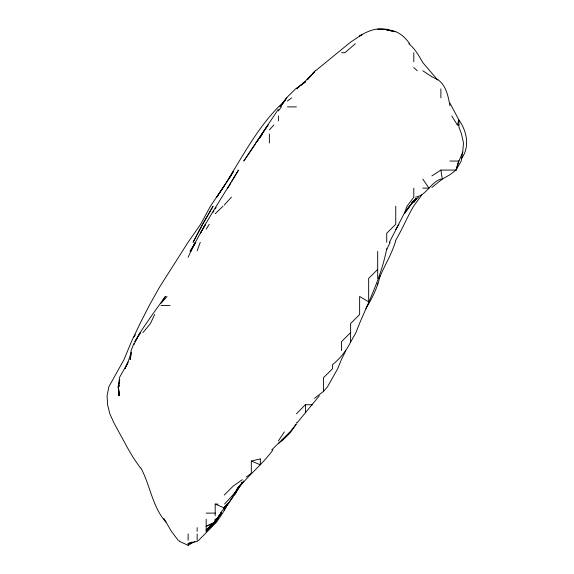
<?xml version="1.0" encoding="UTF-8"?>
<svg xmlns="http://www.w3.org/2000/svg" width="574" height="574" viewBox="0 0 574 574"><rect width="100%" height="100%" fill="white"/><g stroke="black" fill="none" stroke-linecap="round" stroke-linejoin="round"><path stroke-width="0.86" d="M431.856 187.483L442.289 179.102L449.908 174.726L456.065 170.076L461.209 161.05L462.737 152.024L463.498 142.998L461.51 133.972L458.935 127.026L458.935 120.009L449.908 103.09M119.076 392.48L118.761 395.759L118.309 386.733L119.65 395.759L118.086 386.733L119.672 379.349M119.112 385.089L118.904 386.733L119.349 377.706L128.361 361.993M119.313 383.446L119.715 380.167M215.2 518.932L214.748 522.139L221.456 513.113M131.216 353.907L130.212 359.654L131.102 350.621L133.957 343.259M379.952 275.943C377.642 287.617 372.024 298.401 365.882 308.496M431.856 175.924L440.882 170.076L456.065 170.076L458.569 161.05M386.718 248.671C381.789 274.867 370.036 298.939 359.633 323.234L355.952 332.568L350.606 342.118C346.294 350.836 340.095 358.528 332.554 364.655L332.554 368.68L323.528 377.706L323.528 391.396L314.502 398.306M456.065 170.076L458.935 161.05L462.737 152.024M131.252 352.264L128.841 359.654L124.924 368.68L127.285 364.167M458.935 124.945L457.327 124.945L458.935 120.009C466.942 130.98 470.163 147.353 461.302 158.797M197.147 250.745L200.283 242.3M133.957 344.737C138.305 333.982 145.566 324.697 152.01 315.14L165.355 296.457L162.478 300.912M379.256 278.404C384.358 265.626 391.942 253.959 395.744 240.635M188.114 257.317C200.563 229.894 217.431 204.818 232.979 179.102L238.454 170.076L231.86 181.362M140.458 467.975L133.957 458.762L128.655 449.923L113.91 422.844L109.835 413.811L107.603 404.785L107.08 395.759L108.859 386.733L123.991 359.654L131.446 341.595L140.07 323.542L149.269 305.49L159.364 287.431L188.042 242.3L200.656 224.24L210.464 206.188L228.782 179.102L233.252 171.676L228.768 179.102M386.718 249.633L390.148 242.3M154.664 314.516L150.438 323.542L142.983 332.568M345.857 350.621L341.58 359.159L337.713 368.68L327.539 386.733L323.528 391.396M190.762 251.326L195.375 242.3L190.102 251.326L195.361 243.046M389.423 242.3L404.77 212.38L407.066 206.188L413.797 197.162L413.797 188.136M206.59 217.56L213.09 206.188L202.493 224.24L193.094 242.3L202.715 224.24M224.226 508.148L224.965 506.792M242.285 482.289L234.529 495.061M135.148 341.595L140.386 332.568L134.79 341.595M203.146 223.501L206.174 218.342M234.328 495.061L236.545 491.301M237.435 489.794L238.762 487.534M395.744 229.557L398.873 224.24M225.489 506.211L224.226 508.334L225.065 506.907M395.744 240.212C402.259 229.191 407.167 217.302 413.567 206.188L421.818 194.988M227.734 188.136L230.942 182.869M206.174 229.227L209.223 224.24M215.465 522.139L221.062 513.113L215.2 522.139M233.252 494.573L224.563 504.087M213.004 212.394L213.887 210.988M233.833 495.061L239.458 486.034L236.38 490.289M233.252 495.893L228.079 504.087L224.226 507.875L220.466 513.113M255.193 144.304L243.785 161.05L278.39 109.218M133.957 336.967L135.378 334.771M224.226 185.897L216.707 197.162C237.327 167.099 252.646 133.34 278.39 106.958L284.862 100.988M215.2 208.879L216.075 207.53M404.77 213.385L413.266 201.496M262.088 133.972L268.058 124.945L255.774 142.998M295.976 424.121C291.85 432.107 285.335 438.055 278.39 443.501M262.002 134.596L259.405 138.413M278.39 440.897L284.41 431.87M280.851 106.19L287.416 96.934L295.603 88.834L305.468 81.86L300.611 85.612M236.208 490.289L238.181 487.455M260.338 136.964L262.002 134.567M280.858 106.19L286.699 97.86L279.868 106.886M256.628 142.345L258.02 140.379M216.219 520.331L221.32 513.113L216.219 520.317M234.292 493.324L235.34 491.861M236.38 490.404L239.502 486.034L233.252 495.061C244.416 478.271 261.113 466.224 272.951 449.923M220.968 513.113L215.2 521.034L221.141 513.113M416.15 199.092L413.797 202.313L416.695 198.446M278.39 110.976L281.382 106.886M233.252 496.747L227.813 504.087L222.683 513.113L216.577 522.139L198.776 540.199L197.147 541.411L188.114 543.528L188.114 545.3L179.088 541.217L179.088 540.199M406.808 209.575L413.244 201.452M319.388 395.759L297.088 422.844M224.226 508.033L227.282 504.087L224.226 507.875L215.2 504.087L215.2 515.689M236.309 490.619L243.842 480.998M404.77 212.466L413.797 200.513L412.577 201.775M296.442 424.028L290.014 431.87L271.724 449.923M241.195 483.437L242.285 482.138M161.036 303.337L167.048 296.457M311.137 75.345L307.212 79.808L311.137 75.467M312.256 74.068L315.305 70.781M312.256 74.225L314.502 71.743L305.468 80.991L296.442 88.834L299.219 86.688M224.226 205.105L231.408 197.162M269.364 129.939L273.913 124.945M281.339 440.897L282.996 439.096M416.006 198.948L413.797 201.338L416.035 198.948M214.941 522.139L206.174 531.151L214.949 522.139L206.174 529.953L215.035 522.139L206.174 526.329L215.2 522.412M296.442 413.811L305.26 404.785M377.685 269.378L368.659 278.404L368.659 301.831L359.633 296.457L359.633 314.516L350.606 323.542L350.606 342.118M350.606 332.568L341.58 341.595L341.58 350.621M224.226 495.061L233.252 486.034L242.285 479.713M215.2 213.743L223.021 206.188M411.364 203.318L418.647 197.162M355.356 43.696L344.938 52.722L341.58 52.722M315.571 70.781L350.606 42.124L361.885 34.67L359.633 35.968C367.46 31.24 376.623 27.193 385.893 29.525M287.416 101.046L291.606 97.86M246.325 477.001L251.312 473.249L251.312 461.044L260.187 458.949M188.114 545.3L194.887 541.469M415.569 197.162C426.769 195.296 430.292 182.482 440.882 179.102L442.289 179.102L440.882 170.076M188.114 543.528L192.218 542.014M449.908 105.738C448.301 96.504 446.156 85.483 438.019 79.808L437.496 79.808L422.823 62.595C418.934 55.743 415.016 48.768 408.817 43.696M287.416 106.886L296.442 106.886M449.908 161.05L458.935 161.05M422.823 188.136L428.993 188.136L422.823 179.102M161.036 305.49L170.062 305.49M296.442 422.844L296.837 422.844M215.2 504.087L218.048 504.087M206.174 513.113L215.2 513.113M312.414 404.785L305.468 404.67L305.468 412.871M385.075 29.554L377.685 29.331L386.718 29.217L394.919 31.828M389.179 30.652L386.718 30.113C396.534 29.683 404.361 36.04 409.657 43.696M390.822 31.01L392.458 31.369M251.312 461.044L260.338 464.804L260.338 458.891M438.019 79.808L431.856 76.737L422.823 70.781M413.797 67.545L417.298 70.781M178.069 540.199L171.282 531.165L163.899 518.379M165.936 522.139C152.254 506.727 150.331 485.518 140.895 467.975M451.774 115.912L457.327 124.945M440.882 88.834L440.882 97.86M413.797 52.722L413.797 61.755M395.744 206.188L395.744 224.24L386.718 233.266L386.718 242.3M377.685 251.326L377.685 278.404M377.685 283.197L377.685 284.79M278.39 115.912L278.39 120.892M269.364 133.972L269.364 142.998M206.174 519.197L206.174 531.768M197.147 527.621L197.147 531.33M197.147 534.057L197.147 540.199M188.114 533.892L188.114 540.199M227.462 504.087L224.226 509.985L227.462 504.087M205.521 224.24L200.369 233.266L205.557 224.24M415.662 198.991L414.421 200.211L415.676 198.991"/></g></svg>
